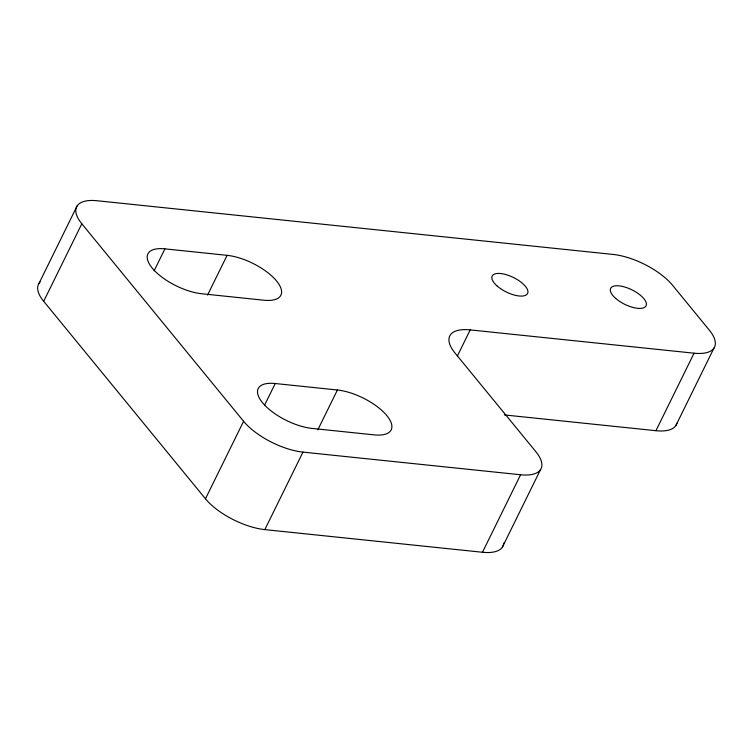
<?xml version="1.0" encoding="UTF-8"?>
<svg xmlns="http://www.w3.org/2000/svg" width="753" height="753" viewBox="0 0 753 753"><rect width="100%" height="100%" fill="white"/><g stroke="black" fill="none" stroke-linecap="round" stroke-linejoin="round"><path stroke-width="1.13" d="M39.015 283.392L77.145 205.88M503.729 543.073A47.354 19.409 26.2 0 1 482.475 552.26L264.83 529.613A47.354 19.409 26.2 0 1 205.465 498.797L43.683 301.294L81.823 223.792A47.354 19.409 26.2 0 1 97.071 200.74L613.177 254.448A47.354 19.409 26.2 0 1 672.551 285.265L709.317 330.153A47.354 19.409 26.2 0 1 694.068 353.195L655.929 430.707L504.359 414.931M154.101 270.854L164.926 248.857L227.114 255.333A39.457 16.18 26.2 0 1 276.586 281.01A39.457 16.18 26.2 0 1 263.879 300.221L201.7 293.745A39.457 16.18 26.2 0 1 152.219 268.068A39.457 16.18 26.2 0 1 164.926 248.857M207.527 295.129L227.114 255.333M205.465 498.797L243.605 421.294L81.823 223.792M264.407 405.519L275.231 383.522L337.419 389.998A39.457 16.18 26.2 0 1 386.891 415.675A39.457 16.18 26.2 0 1 374.185 434.876L312.006 428.41A39.457 16.18 26.2 0 1 262.524 402.733A39.457 16.18 26.2 0 1 275.231 383.522M264.83 529.613L302.97 452.111L520.605 474.757A47.354 19.409 26.2 0 0 535.854 451.706L454.963 352.95A47.354 19.409 26.2 0 1 470.211 329.899L694.068 353.195M317.832 429.794L337.419 389.998M457.335 356.084L470.211 329.899M482.475 552.26L520.605 474.757M502.392 547.12L540.532 469.608M675.855 425.567L713.985 348.055M43.683 301.294A47.354 19.409 26.2 0 1 40.107 282.046M676.9 423.252A47.354 19.409 26.2 0 1 655.929 430.707M302.97 452.111A47.354 19.409 26.2 0 1 243.605 421.294M615.709 298.423A19.729 8.085 26.2 0 0 645.839 306.16A19.729 8.085 26.2 0 0 623.493 286.667A19.729 8.085 26.2 0 0 615.709 298.423M497.253 286.102A19.729 8.085 26.2 0 0 527.382 293.839A19.729 8.085 26.2 0 0 505.037 274.337A19.729 8.085 26.2 0 0 497.253 286.102"/></g></svg>
